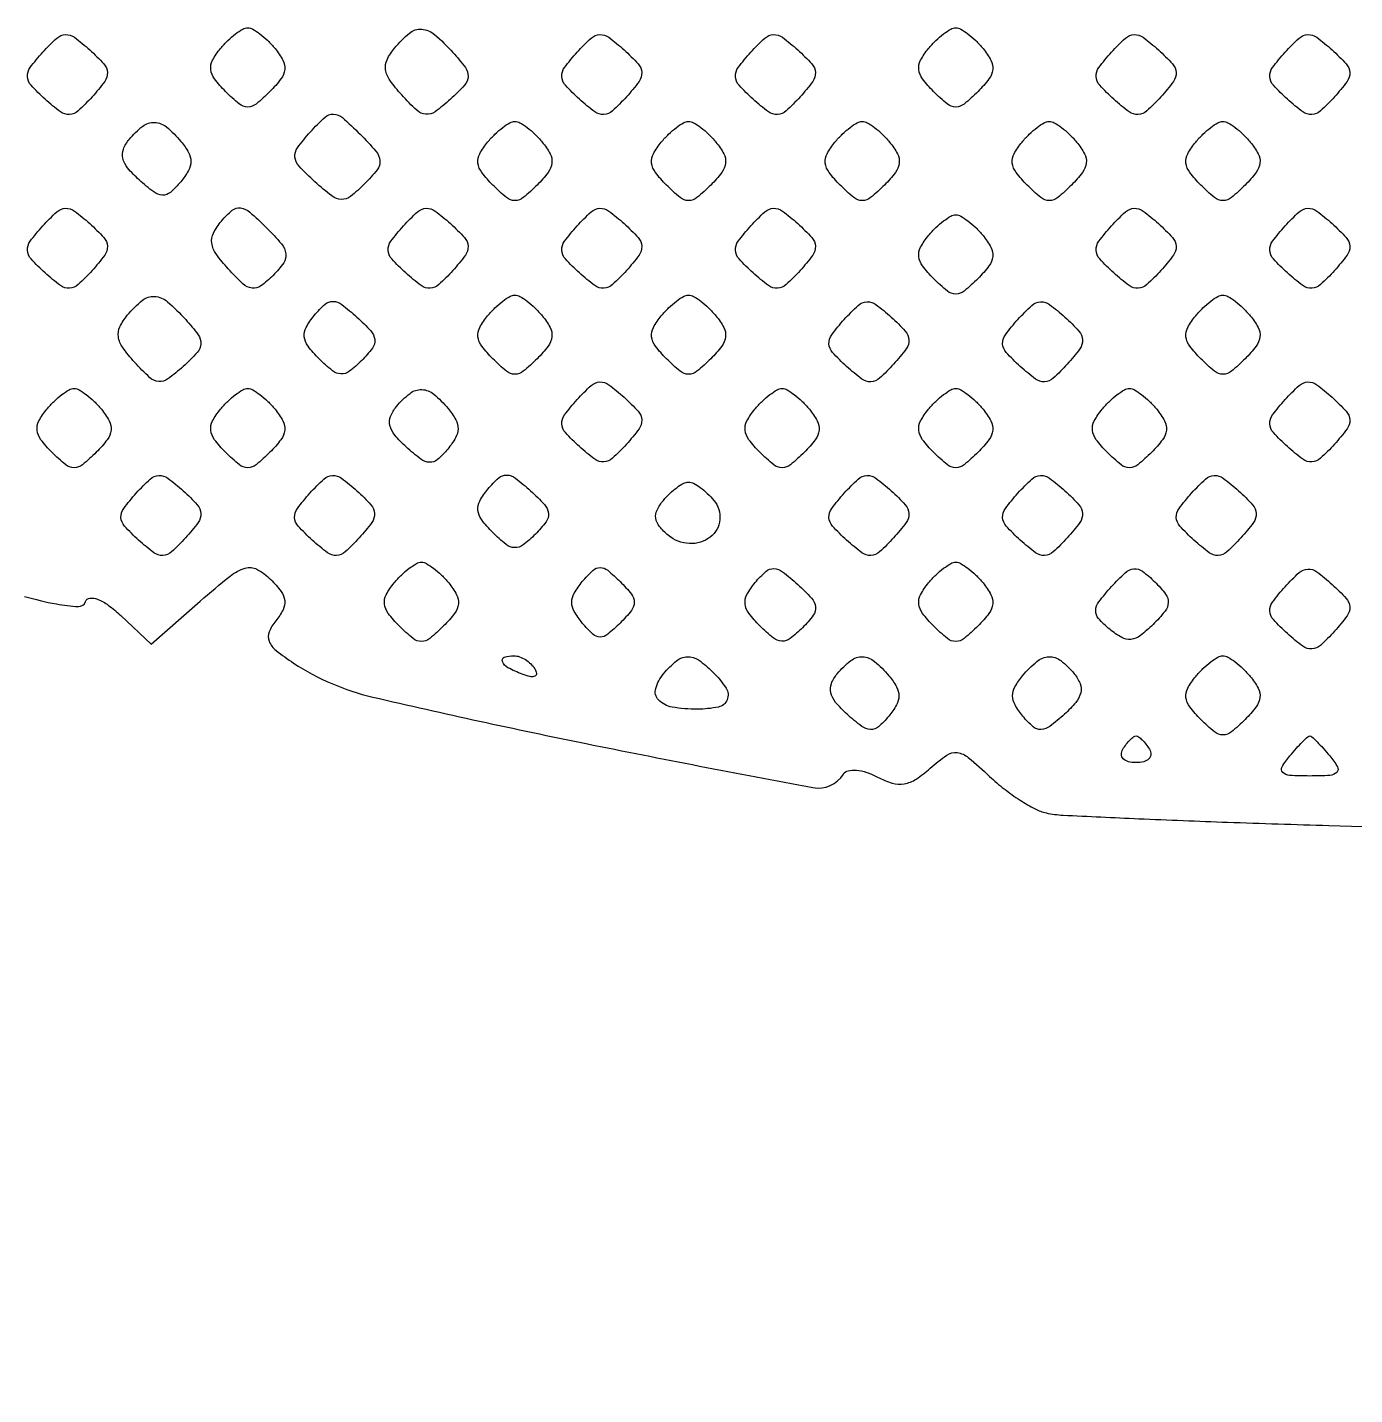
# Model space of a CAD drawing. Extents: x 0 to 1066, y 0 to 761.
# Drawn here: x 265.35 to 273.75, y 519.76 to 528.41 of the extents above; entities that cross this region are included whole.
import ezdxf

# ---------------------------------------------------------------- set-up
doc = ezdxf.new("R2010")
doc.units = 0
doc.header["$MEASUREMENT"] = 0

msp = doc.modelspace()

# ---------------------------------------------------------------- linework, layer by layer
for points in [[(183.390323, 95.266879, 0.000001), (192.989143, 95.254457, 0.000118)], [(352.558836, 95.240684, -0.000004), (375.624384, 95.211821, -0.198594)], [(479.458836, 95.240684, -0.000004), (502.524384, 95.211821, -0.198594)], [(289.192229, 95.24091, -0.000004), (312.172908, 95.212432, -0.198597)], [(393.551703, 95.267421, -0.000028), (416.092229, 95.24091, -0.000004), (439.072908, 95.212432, -0.198597)], [(542.992229, 95.24091, -0.000004), (565.972908, 95.212432, -0.198597)], [(606.442229, 95.24091, -0.000004), (629.422908, 95.212432, -0.198597)], [(669.892229, 95.24091, -0.000004), (692.872908, 95.212432, -0.198597)], [(265.329715, 524.811547, 0.026465), (265.531662, 524.763432, 0.032857), (265.670943, 524.747302, 0.336571), (265.715917, 524.778052, -0.291916), (265.743311, 524.800249, -0.122966), (265.792366, 524.793748, -0.065703), (265.860411, 524.755894, -0.028833), (265.939676, 524.689598), (266.132528, 524.508424), (266.44315, 524.781154, -0.010497), (266.631965, 524.940042, -0.095518), (266.726544, 524.990257, -0.199573), (266.802048, 524.98296, -0.073906), (266.889569, 524.918088, -0.036884), (266.954305, 524.843026, -0.13007), (266.977693, 524.78434, -0.149851), (266.967392, 524.726731, -0.054629), (266.921221, 524.656806, 0.075007), (266.878431, 524.585902, 0.200901), (266.878619, 524.52808, 0.125361), (266.923201, 524.46934, 0.023035), (267.034419, 524.388912, 0.0877), (267.53561, 524.174, 0.007736), (268.887474, 523.879265, 0.003658), (270.322413, 523.600508, 0.309824), (270.515977, 523.686098, -0.202672), (270.545826, 523.707286, -0.075957), (270.598085, 523.710727, -0.059444), (270.663361, 523.69718, -0.04203), (270.732172, 523.667486, 0.051934), (270.82512, 523.629537, 0.112939), (270.901621, 523.625024, 0.103521), (270.976736, 523.654358, 0.039257), (271.066324, 523.723471, -0.031864), (271.170128, 523.806025, -0.188641), (271.236362, 523.821901, -0.139958), (271.306867, 523.790773, -0.015082), (271.441806, 523.671458, 0.023395), (271.533875, 523.592737, 0.02197), (271.634792, 523.521193, 0.022547), (271.729854, 523.465792, 0.067346), (271.80047, 523.440167, 0.041247), (271.907444, 523.426055, 0.001088), (272.386283, 523.403755, 0.002278), (272.949347, 523.38133, 0.001556), (273.589382, 523.360755), (275.232064, 523.313062)]]:
    msp.add_lwpolyline(points, format="xyb")
for points in [[(409.06215, 749.15415), (40.8618, 749.132981), (40.8618, 380.65769), (40.8618, 12.1824), (501.2973, 12.1824), (961.7328, 12.1824), (961.7328, 380.646631), (961.7328, 749.110861), (961.41555, 749.1633, 0.040886), (961.153339, 749.184871, 0.000002), (934.190609, 749.194398, 0.000089), (904.448031, 749.199508, 0.000054), (869.1804, 749.195529, -0.000029), (813.61687, 749.186499, -0.000004), (696.10453, 749.175037, -0.000004), (556.774728, 749.163736, -0.000004)], [(266.916524, 528.280454, -0.049584), (266.96667, 528.206145, -0.154071), (266.977881, 528.147475, -0.133994), (266.953855, 528.087896, -0.03393), (266.884583, 528.008525, -0.024449), (266.796957, 527.929075, -0.173619), (266.7438, 527.910043, -0.173619), (266.690643, 527.929075, -0.024449), (266.603017, 528.008525, -0.03393), (266.533745, 528.087896, -0.133994), (266.509719, 528.147475, -0.154071), (266.52093, 528.206145, -0.049584), (266.571076, 528.280454, -0.026473), (266.617436, 528.330653, -0.030708), (266.666711, 528.373076, -0.032126), (266.7121, 528.403151, -0.13098), (266.7438, 528.4116, -0.13098), (266.7755, 528.403151, -0.032126), (266.820889, 528.373076, -0.030708), (266.870164, 528.330653, -0.026473)], [(268.042673, 528.256132, -0.024345), (268.121825, 528.159618, -0.174292), (268.138977, 528.10278, -0.173452), (268.116055, 528.04788, -0.024062), (268.027217, 527.959347, -0.026318), (267.929948, 527.880216, -0.181341), (267.871634, 527.86398, -0.166977), (267.814352, 527.889434, -0.021549), (267.718756, 527.986328, -0.029221), (267.643797, 528.079568, -0.117035), (267.616441, 528.14694, -0.151692), (267.625796, 528.209517, -0.060885), (267.673083, 528.283113, -0.047338), (267.768773, 528.378434, -0.192769), (267.845539, 528.402855, -0.161077), (267.926866, 528.369207, -0.030894)], [(271.400324, 528.280454, -0.049584), (271.45047, 528.206145, -0.154071), (271.461681, 528.147475, -0.133994), (271.437655, 528.087896, -0.03393), (271.368383, 528.008525, -0.024449), (271.280757, 527.929075, -0.173619), (271.2276, 527.910043, -0.173619), (271.174443, 527.929075, -0.024449), (271.086817, 528.008525, -0.03393), (271.017545, 528.087896, -0.133994), (270.993519, 528.147475, -0.154071), (271.00473, 528.206145, -0.049584), (271.054876, 528.280454, -0.026473), (271.101236, 528.330653, -0.030708), (271.150511, 528.373076, -0.032126), (271.1959, 528.403151, -0.13098), (271.2276, 528.4116, -0.13098), (271.2593, 528.403151, -0.032126), (271.304689, 528.373076, -0.030708), (271.353964, 528.330653, -0.026473)], [(265.757853, 527.974183, -0.02398), (265.669174, 527.885169, -0.174102), (265.614327, 527.86233, -0.174102), (265.55748, 527.879598, -0.02398), (265.460383, 527.959347, -0.02398), (265.371369, 528.048026, -0.174102), (265.34853, 528.102873, -0.174102), (265.365798, 528.15972, -0.02398), (265.445547, 528.256817, -0.02398), (265.534226, 528.345831, -0.174102), (265.589073, 528.36867, -0.174102), (265.64592, 528.351402, -0.02398), (265.743017, 528.271653, -0.02398), (265.832031, 528.182974, -0.174102), (265.85487, 528.128127, -0.174102), (265.837602, 528.07128, -0.02398)], [(269.141853, 527.974183, -0.02398), (269.053174, 527.885169, -0.174102), (268.998327, 527.86233, -0.174102), (268.94148, 527.879598, -0.02398), (268.844383, 527.959347, -0.02398), (268.755369, 528.048026, -0.174102), (268.73253, 528.102873, -0.174102), (268.749798, 528.15972, -0.02398), (268.829547, 528.256817, -0.02398), (268.918226, 528.345831, -0.174102), (268.973073, 528.36867, -0.174102), (269.02992, 528.351402, -0.02398), (269.127017, 528.271653, -0.02398), (269.216031, 528.182974, -0.174102), (269.23887, 528.128127, -0.174102), (269.221602, 528.07128, -0.02398)], [(270.241653, 527.974183, -0.02398), (270.152974, 527.885169, -0.174102), (270.098127, 527.86233, -0.174102), (270.04128, 527.879598, -0.02398), (269.944183, 527.959347, -0.02398), (269.855169, 528.048026, -0.174102), (269.83233, 528.102873, -0.174102), (269.849598, 528.15972, -0.02398), (269.929347, 528.256817, -0.02398), (270.018026, 528.345831, -0.174102), (270.072873, 528.36867, -0.174102), (270.12972, 528.351402, -0.02398), (270.226817, 528.271653, -0.02398), (270.315831, 528.182974, -0.174102), (270.33867, 528.128127, -0.174102), (270.321402, 528.07128, -0.02398)], [(272.525853, 527.974183, -0.02398), (272.437174, 527.885169, -0.174102), (272.382327, 527.86233, -0.174102), (272.32548, 527.879598, -0.02398), (272.228383, 527.959347, -0.02398), (272.139369, 528.048026, -0.174102), (272.11653, 528.102873, -0.174102), (272.133798, 528.15972, -0.02398), (272.213547, 528.256817, -0.02398), (272.302226, 528.345831, -0.174102), (272.357073, 528.36867, -0.174102), (272.41392, 528.351402, -0.02398), (272.511017, 528.271653, -0.02398), (272.600031, 528.182974, -0.174102), (272.62287, 528.128127, -0.174102), (272.605602, 528.07128, -0.02398)], [(273.625653, 527.974183, -0.02398), (273.536974, 527.885169, -0.174102), (273.482127, 527.86233, -0.174102), (273.42528, 527.879598, -0.02398), (273.328183, 527.959347, -0.02398), (273.239169, 528.048026, -0.174102), (273.21633, 528.102873, -0.174102), (273.233598, 528.15972, -0.02398), (273.313347, 528.256817, -0.02398), (273.402026, 528.345831, -0.174102), (273.456873, 528.36867, -0.174102), (273.51372, 528.351402, -0.02398), (273.610817, 528.271653, -0.02398), (273.699831, 528.182974, -0.174102), (273.72267, 528.128127, -0.174102), (273.705402, 528.07128, -0.02398)], [(266.3208, 527.6925, -0.046053), (266.368874, 527.622334, -0.129609), (266.383522, 527.565172, -0.127883), (266.368164, 527.507742, -0.044287), (266.319029, 527.436566, -0.040725), (266.253467, 527.36951, -0.193329), (266.203732, 527.35229, -0.150666), (266.148252, 527.372397, -0.022196), (266.055169, 527.449407, -0.034922), (265.983106, 527.524409, -0.114881), (265.952413, 527.585307, -0.153634), (265.956264, 527.642861, -0.080432), (265.993058, 527.705342, -0.054416), (266.079272, 527.788832, -0.176753), (266.153856, 527.812784, -0.165099), (266.229708, 527.783676, -0.046137)], [(267.483998, 527.423541, -0.028952), (267.394395, 527.343754, -0.179927), (267.336853, 527.325095, -0.154614), (267.276228, 527.347174, -0.019877), (267.168749, 527.436937, -0.020557), (267.068463, 527.535487, -0.166697), (267.042414, 527.593404, -0.183165), (267.058699, 527.652242, -0.025815), (267.139629, 527.751518, -0.022338), (267.233149, 527.846009, -0.199683), (267.286841, 527.865712, -0.171697), (267.343136, 527.843061, -0.015695), (267.454878, 527.738122, -0.018591), (267.554566, 527.630732, -0.15593), (267.580114, 527.570586, -0.191209), (267.563231, 527.513081, -0.030506)], [(268.608524, 527.688254, -0.049584), (268.65867, 527.613945, -0.154071), (268.669881, 527.555275, -0.133994), (268.645855, 527.495696, -0.03393), (268.576583, 527.416325, -0.024449), (268.488957, 527.336875, -0.173619), (268.4358, 527.317843, -0.173619), (268.382643, 527.336875, -0.024449), (268.295017, 527.416325, -0.03393), (268.225745, 527.495696, -0.133994), (268.201719, 527.555275, -0.154071), (268.21293, 527.613945, -0.049584), (268.263076, 527.688254, -0.026473), (268.309436, 527.738453, -0.030708), (268.358711, 527.780876, -0.032126), (268.4041, 527.810951, -0.13098), (268.4358, 527.8194, -0.13098), (268.4675, 527.810951, -0.032126), (268.512889, 527.780876, -0.030708), (268.562164, 527.738453, -0.026473)], [(269.708324, 527.688254, -0.049584), (269.75847, 527.613945, -0.154071), (269.769681, 527.555275, -0.133994), (269.745655, 527.495696, -0.03393), (269.676383, 527.416325, -0.024449), (269.588757, 527.336875, -0.173619), (269.5356, 527.317843, -0.173619), (269.482443, 527.336875, -0.024449), (269.394817, 527.416325, -0.03393), (269.325545, 527.495696, -0.133994), (269.301519, 527.555275, -0.154071), (269.31273, 527.613945, -0.049584), (269.362876, 527.688254, -0.026473), (269.409236, 527.738453, -0.030708), (269.458511, 527.780876, -0.032126), (269.5039, 527.810951, -0.13098), (269.5356, 527.8194, -0.13098), (269.5673, 527.810951, -0.032126), (269.612689, 527.780876, -0.030708), (269.661964, 527.738453, -0.026473)], [(270.808124, 527.688254, -0.049584), (270.85827, 527.613945, -0.154071), (270.869481, 527.555275, -0.133994), (270.845455, 527.495696, -0.03393), (270.776183, 527.416325, -0.024449), (270.688557, 527.336875, -0.173619), (270.6354, 527.317843, -0.173619), (270.582243, 527.336875, -0.024449), (270.494617, 527.416325, -0.03393), (270.425345, 527.495696, -0.133994), (270.401319, 527.555275, -0.154071), (270.41253, 527.613945, -0.049584), (270.462676, 527.688254, -0.026473), (270.509036, 527.738453, -0.030708), (270.558311, 527.780876, -0.032126), (270.6037, 527.810951, -0.13098), (270.6354, 527.8194, -0.13098), (270.6671, 527.810951, -0.032126), (270.712489, 527.780876, -0.030708), (270.761764, 527.738453, -0.026473)], [(271.992524, 527.688254, -0.049584), (272.04267, 527.613945, -0.154071), (272.053881, 527.555275, -0.133994), (272.029855, 527.495696, -0.03393), (271.960583, 527.416325, -0.024449), (271.872957, 527.336875, -0.173619), (271.8198, 527.317843, -0.173619), (271.766643, 527.336875, -0.024449), (271.679017, 527.416325, -0.03393), (271.609745, 527.495696, -0.133994), (271.585719, 527.555275, -0.154071), (271.59693, 527.613945, -0.049584), (271.647076, 527.688254, -0.026473), (271.693436, 527.738453, -0.030708), (271.742711, 527.780876, -0.032126), (271.7881, 527.810951, -0.13098), (271.8198, 527.8194, -0.13098), (271.8515, 527.810951, -0.032126), (271.896889, 527.780876, -0.030708), (271.946164, 527.738453, -0.026473)], [(273.092324, 527.688254, -0.049584), (273.14247, 527.613945, -0.154071), (273.153681, 527.555275, -0.133994), (273.129655, 527.495696, -0.03393), (273.060383, 527.416325, -0.024449), (272.972757, 527.336875, -0.173619), (272.9196, 527.317843, -0.173619), (272.866443, 527.336875, -0.024449), (272.778817, 527.416325, -0.03393), (272.709545, 527.495696, -0.133994), (272.685519, 527.555275, -0.154071), (272.69673, 527.613945, -0.049584), (272.746876, 527.688254, -0.026473), (272.793236, 527.738453, -0.030708), (272.842511, 527.780876, -0.032126), (272.8879, 527.810951, -0.13098), (272.9196, 527.8194, -0.13098), (272.9513, 527.810951, -0.032126), (272.996689, 527.780876, -0.030708), (273.045964, 527.738453, -0.026473)], [(265.757853, 526.874383, -0.02398), (265.669174, 526.785369, -0.174102), (265.614327, 526.76253, -0.174102), (265.55748, 526.779798, -0.02398), (265.460383, 526.859547, -0.02398), (265.371369, 526.948226, -0.174102), (265.34853, 527.003073, -0.174102), (265.365798, 527.05992, -0.02398), (265.445547, 527.157017, -0.02398), (265.534226, 527.246031, -0.174102), (265.589073, 527.26887, -0.174102), (265.64592, 527.251602, -0.02398), (265.743017, 527.171853, -0.02398), (265.832031, 527.083174, -0.174102), (265.85487, 527.028327, -0.174102), (265.837602, 526.97148, -0.02398)], [(266.904659, 526.844202, -0.038997), (266.826008, 526.776948, -0.195107), (266.770849, 526.763209, -0.153005), (266.71356, 526.790524, -0.02167), (266.620719, 526.88458, -0.027932), (266.543209, 526.980486, -0.120855), (266.516026, 527.047892, -0.154677), (266.52647, 527.11095, -0.055472), (266.577111, 527.187926, -0.045753), (266.645366, 527.256349, -0.212214), (266.697804, 527.271256, -0.143884), (266.756993, 527.244321, -0.018134), (266.861051, 527.147549, -0.020205), (266.957021, 527.043493, -0.141383), (266.985127, 526.981173, -0.191446), (266.97124, 526.92331, -0.042913)], [(268.042053, 526.874383, -0.02398), (267.953374, 526.785369, -0.174102), (267.898527, 526.76253, -0.174102), (267.84168, 526.779798, -0.02398), (267.744583, 526.859547, -0.02398), (267.655569, 526.948226, -0.174102), (267.63273, 527.003073, -0.174102), (267.649998, 527.05992, -0.02398), (267.729747, 527.157017, -0.02398), (267.818426, 527.246031, -0.174102), (267.873273, 527.26887, -0.174102), (267.93012, 527.251602, -0.02398), (268.027217, 527.171853, -0.02398), (268.116231, 527.083174, -0.174102), (268.13907, 527.028327, -0.174102), (268.121802, 526.97148, -0.02398)], [(269.141853, 526.874383, -0.02398), (269.053174, 526.785369, -0.174102), (268.998327, 526.76253, -0.174102), (268.94148, 526.779798, -0.02398), (268.844383, 526.859547, -0.02398), (268.755369, 526.948226, -0.174102), (268.73253, 527.003073, -0.174102), (268.749798, 527.05992, -0.02398), (268.829547, 527.157017, -0.02398), (268.918226, 527.246031, -0.174102), (268.973073, 527.26887, -0.174102), (269.02992, 527.251602, -0.02398), (269.127017, 527.171853, -0.02398), (269.216031, 527.083174, -0.174102), (269.23887, 527.028327, -0.174102), (269.221602, 526.97148, -0.02398)], [(270.241653, 526.874383, -0.02398), (270.152974, 526.785369, -0.174102), (270.098127, 526.76253, -0.174102), (270.04128, 526.779798, -0.02398), (269.944183, 526.859547, -0.02398), (269.855169, 526.948226, -0.174102), (269.83233, 527.003073, -0.174102), (269.849598, 527.05992, -0.02398), (269.929347, 527.157017, -0.02398), (270.018026, 527.246031, -0.174102), (270.072873, 527.26887, -0.174102), (270.12972, 527.251602, -0.02398), (270.226817, 527.171853, -0.02398), (270.315831, 527.083174, -0.174102), (270.33867, 527.028327, -0.174102), (270.321402, 526.97148, -0.02398)], [(271.400324, 527.096054, -0.049584), (271.45047, 527.021745, -0.154071), (271.461681, 526.963075, -0.133994), (271.437655, 526.903496, -0.03393), (271.368383, 526.824125, -0.024449), (271.280757, 526.744675, -0.173619), (271.2276, 526.725643, -0.173619), (271.174443, 526.744675, -0.024449), (271.086817, 526.824125, -0.03393), (271.017545, 526.903496, -0.133994), (270.993519, 526.963075, -0.154071), (271.00473, 527.021745, -0.049584), (271.054876, 527.096054, -0.026473), (271.101236, 527.146253, -0.030708), (271.150511, 527.188676, -0.032126), (271.1959, 527.218751, -0.13098), (271.2276, 527.2272, -0.13098), (271.2593, 527.218751, -0.032126), (271.304689, 527.188676, -0.030708), (271.353964, 527.146253, -0.026473)], [(272.525853, 526.874383, -0.02398), (272.437174, 526.785369, -0.174102), (272.382327, 526.76253, -0.174102), (272.32548, 526.779798, -0.02398), (272.228383, 526.859547, -0.02398), (272.139369, 526.948226, -0.174102), (272.11653, 527.003073, -0.174102), (272.133798, 527.05992, -0.02398), (272.213547, 527.157017, -0.02398), (272.302226, 527.246031, -0.174102), (272.357073, 527.26887, -0.174102), (272.41392, 527.251602, -0.02398), (272.511017, 527.171853, -0.02398), (272.600031, 527.083174, -0.174102), (272.62287, 527.028327, -0.174102), (272.605602, 526.97148, -0.02398)], [(273.625653, 526.874383, -0.02398), (273.536974, 526.785369, -0.174102), (273.482127, 526.76253, -0.174102), (273.42528, 526.779798, -0.02398), (273.328183, 526.859547, -0.02398), (273.239169, 526.948226, -0.174102), (273.21633, 527.003073, -0.174102), (273.233598, 527.05992, -0.02398), (273.313347, 527.157017, -0.02398), (273.402026, 527.246031, -0.174102), (273.456873, 527.26887, -0.174102), (273.51372, 527.251602, -0.02398), (273.610817, 527.171853, -0.02398), (273.699831, 527.083174, -0.174102), (273.72267, 527.028327, -0.174102), (273.705402, 526.97148, -0.02398)], [(266.350673, 526.564132, -0.024345), (266.429825, 526.467618, -0.174292), (266.446977, 526.41078, -0.173452), (266.424055, 526.35588, -0.024062), (266.335217, 526.267347, -0.026318), (266.237948, 526.188216, -0.181341), (266.179634, 526.17198, -0.166977), (266.122352, 526.197434, -0.021549), (266.026756, 526.294328, -0.029221), (265.951797, 526.387568, -0.117035), (265.924441, 526.45494, -0.151692), (265.933796, 526.517517, -0.060885), (265.981083, 526.591113, -0.047338), (266.076773, 526.686434, -0.192769), (266.153539, 526.710855, -0.161077), (266.234866, 526.677207, -0.030894)], [(267.465533, 526.305276, -0.032765), (267.387326, 526.236698, -0.175772), (267.334163, 526.21988, -0.16096), (267.279861, 526.240367, -0.026367), (267.195217, 526.316525, -0.033507), (267.125317, 526.39648, -0.136279), (267.101546, 526.455902, -0.154683), (267.113299, 526.5147, -0.04716), (267.165048, 526.590588, -0.03721), (267.233478, 526.661569, -0.195145), (267.283504, 526.679482, -0.153765), (267.339098, 526.659394, -0.020926), (267.435364, 526.579339, -0.023561), (267.522933, 526.492245, -0.159165), (267.547841, 526.437258, -0.189926), (267.533207, 526.383493, -0.036086)], [(268.608524, 526.588454, -0.049584), (268.65867, 526.514145, -0.154071), (268.669881, 526.455475, -0.133994), (268.645855, 526.395896, -0.03393), (268.576583, 526.316525, -0.024449), (268.488957, 526.237075, -0.173619), (268.4358, 526.218043, -0.173619), (268.382643, 526.237075, -0.024449), (268.295017, 526.316525, -0.03393), (268.225745, 526.395896, -0.133994), (268.201719, 526.455475, -0.154071), (268.21293, 526.514145, -0.049584), (268.263076, 526.588454, -0.026473), (268.309436, 526.638653, -0.030708), (268.358711, 526.681076, -0.032126), (268.4041, 526.711151, -0.13098), (268.4358, 526.7196, -0.13098), (268.4675, 526.711151, -0.032126), (268.512889, 526.681076, -0.030708), (268.562164, 526.638653, -0.026473)], [(269.708324, 526.588454, -0.049584), (269.75847, 526.514145, -0.154071), (269.769681, 526.455475, -0.133994), (269.745655, 526.395896, -0.03393), (269.676383, 526.316525, -0.024449), (269.588757, 526.237075, -0.173619), (269.5356, 526.218043, -0.173619), (269.482443, 526.237075, -0.024449), (269.394817, 526.316525, -0.03393), (269.325545, 526.395896, -0.133994), (269.301519, 526.455475, -0.154071), (269.31273, 526.514145, -0.049584), (269.362876, 526.588454, -0.026473), (269.409236, 526.638653, -0.030708), (269.458511, 526.681076, -0.032126), (269.5039, 526.711151, -0.13098), (269.5356, 526.7196, -0.13098), (269.5673, 526.711151, -0.032126), (269.612689, 526.681076, -0.030708), (269.661964, 526.638653, -0.026473)], [(270.833853, 526.282183, -0.02398), (270.745174, 526.193169, -0.174102), (270.690327, 526.17033, -0.174102), (270.63348, 526.187598, -0.02398), (270.536383, 526.267347, -0.02398), (270.447369, 526.356026, -0.174102), (270.42453, 526.410873, -0.174102), (270.441798, 526.46772, -0.02398), (270.521547, 526.564817, -0.02398), (270.610226, 526.653831, -0.174102), (270.665073, 526.67667, -0.174102), (270.72192, 526.659402, -0.02398), (270.819017, 526.579653, -0.02398), (270.908031, 526.490974, -0.174102), (270.93087, 526.436127, -0.174102), (270.913602, 526.37928, -0.02398)], [(271.933653, 526.282183, -0.02398), (271.844974, 526.193169, -0.174102), (271.790127, 526.17033, -0.174102), (271.73328, 526.187598, -0.02398), (271.636183, 526.267347, -0.02398), (271.547169, 526.356026, -0.174102), (271.52433, 526.410873, -0.174102), (271.541598, 526.46772, -0.02398), (271.621347, 526.564817, -0.02398), (271.710026, 526.653831, -0.174102), (271.764873, 526.67667, -0.174102), (271.82172, 526.659402, -0.02398), (271.918817, 526.579653, -0.02398), (272.007831, 526.490974, -0.174102), (272.03067, 526.436127, -0.174102), (272.013402, 526.37928, -0.02398)], [(273.092324, 526.588454, -0.049584), (273.14247, 526.514145, -0.154071), (273.153681, 526.455475, -0.133994), (273.129655, 526.395896, -0.03393), (273.060383, 526.316525, -0.024449), (272.972757, 526.237075, -0.173619), (272.9196, 526.218043, -0.173619), (272.866443, 526.237075, -0.024449), (272.778817, 526.316525, -0.03393), (272.709545, 526.395896, -0.133994), (272.685519, 526.455475, -0.154071), (272.69673, 526.514145, -0.049584), (272.746876, 526.588454, -0.026473), (272.793236, 526.638653, -0.030708), (272.842511, 526.681076, -0.032126), (272.8879, 526.711151, -0.13098), (272.9196, 526.7196, -0.13098), (272.9513, 526.711151, -0.032126), (272.996689, 526.681076, -0.030708), (273.045964, 526.638653, -0.026473)], [(269.141853, 525.774583, -0.02398), (269.053174, 525.685569, -0.174102), (268.998327, 525.66273, -0.174102), (268.94148, 525.679998, -0.02398), (268.844383, 525.759747, -0.02398), (268.755369, 525.848426, -0.174102), (268.73253, 525.903273, -0.174102), (268.749798, 525.96012, -0.02398), (268.829547, 526.057217, -0.02398), (268.918226, 526.146231, -0.174102), (268.973073, 526.16907, -0.174102), (269.02992, 526.151802, -0.02398), (269.127017, 526.072053, -0.02398), (269.216031, 525.983374, -0.174102), (269.23887, 525.928527, -0.174102), (269.221602, 525.87168, -0.02398)], [(273.625653, 525.774583, -0.02398), (273.536974, 525.685569, -0.174102), (273.482127, 525.66273, -0.174102), (273.42528, 525.679998, -0.02398), (273.328183, 525.759747, -0.02398), (273.239169, 525.848426, -0.174102), (273.21633, 525.903273, -0.174102), (273.233598, 525.96012, -0.02398), (273.313347, 526.057217, -0.02398), (273.402026, 526.146231, -0.174102), (273.456873, 526.16907, -0.174102), (273.51372, 526.151802, -0.02398), (273.610817, 526.072053, -0.02398), (273.699831, 525.983374, -0.174102), (273.72267, 525.928527, -0.174102), (273.705402, 525.87168, -0.02398)], [(265.816724, 525.996254, -0.049584), (265.86687, 525.921945, -0.154071), (265.878081, 525.863275, -0.133994), (265.854055, 525.803696, -0.03393), (265.784783, 525.724325, -0.024449), (265.697157, 525.644875, -0.173619), (265.644, 525.625843, -0.173619), (265.590843, 525.644875, -0.024449), (265.503217, 525.724325, -0.03393), (265.433945, 525.803696, -0.133994), (265.409919, 525.863275, -0.154071), (265.42113, 525.921945, -0.049584), (265.471276, 525.996254, -0.026473), (265.517636, 526.046453, -0.030708), (265.566911, 526.088876, -0.032126), (265.6123, 526.118951, -0.13098), (265.644, 526.1274, -0.13098), (265.6757, 526.118951, -0.032126), (265.721089, 526.088876, -0.030708), (265.770364, 526.046453, -0.026473)], [(266.916524, 525.996254, -0.049584), (266.96667, 525.921945, -0.154071), (266.977881, 525.863275, -0.133994), (266.953855, 525.803696, -0.03393), (266.884583, 525.724325, -0.024449), (266.796957, 525.644875, -0.173619), (266.7438, 525.625843, -0.173619), (266.690643, 525.644875, -0.024449), (266.603017, 525.724325, -0.03393), (266.533745, 525.803696, -0.133994), (266.509719, 525.863275, -0.154071), (266.52093, 525.921945, -0.049584), (266.571076, 525.996254, -0.026473), (266.617436, 526.046453, -0.030708), (266.666711, 526.088876, -0.032126), (266.7121, 526.118951, -0.13098), (266.7438, 526.1274, -0.13098), (266.7755, 526.118951, -0.032126), (266.820889, 526.088876, -0.030708), (266.870164, 526.046453, -0.026473)], [(268.0128, 526.0005, -0.046053), (268.060874, 525.930334, -0.129609), (268.075522, 525.873172, -0.127883), (268.060164, 525.815742, -0.044287), (268.011029, 525.744566, -0.040725), (267.945467, 525.67751, -0.193329), (267.895732, 525.66029, -0.150666), (267.840252, 525.680397, -0.022196), (267.747169, 525.757407, -0.034922), (267.675106, 525.832409, -0.114881), (267.644413, 525.893307, -0.153634), (267.648264, 525.950861, -0.080432), (267.685058, 526.013342, -0.054416), (267.771272, 526.096832, -0.176753), (267.845856, 526.120784, -0.165099), (267.921708, 526.091676, -0.046137)], [(270.300524, 525.996254, -0.049584), (270.35067, 525.921945, -0.154071), (270.361881, 525.863275, -0.133994), (270.337855, 525.803696, -0.03393), (270.268583, 525.724325, -0.024449), (270.180957, 525.644875, -0.173619), (270.1278, 525.625843, -0.173619), (270.074643, 525.644875, -0.024449), (269.987017, 525.724325, -0.03393), (269.917745, 525.803696, -0.133994), (269.893719, 525.863275, -0.154071), (269.90493, 525.921945, -0.049584), (269.955076, 525.996254, -0.026473), (270.001436, 526.046453, -0.030708), (270.050711, 526.088876, -0.032126), (270.0961, 526.118951, -0.13098), (270.1278, 526.1274, -0.13098), (270.1595, 526.118951, -0.032126), (270.204889, 526.088876, -0.030708), (270.254164, 526.046453, -0.026473)], [(271.400324, 525.996254, -0.049584), (271.45047, 525.921945, -0.154071), (271.461681, 525.863275, -0.133994), (271.437655, 525.803696, -0.03393), (271.368383, 525.724325, -0.024449), (271.280757, 525.644875, -0.173619), (271.2276, 525.625843, -0.173619), (271.174443, 525.644875, -0.024449), (271.086817, 525.724325, -0.03393), (271.017545, 525.803696, -0.133994), (270.993519, 525.863275, -0.154071), (271.00473, 525.921945, -0.049584), (271.054876, 525.996254, -0.026473), (271.101236, 526.046453, -0.030708), (271.150511, 526.088876, -0.032126), (271.1959, 526.118951, -0.13098), (271.2276, 526.1274, -0.13098), (271.2593, 526.118951, -0.032126), (271.304689, 526.088876, -0.030708), (271.353964, 526.046453, -0.026473)], [(272.500124, 525.996254, -0.049584), (272.55027, 525.921945, -0.154071), (272.561481, 525.863275, -0.133994), (272.537455, 525.803696, -0.03393), (272.468183, 525.724325, -0.024449), (272.380557, 525.644875, -0.173619), (272.3274, 525.625843, -0.173619), (272.274243, 525.644875, -0.024449), (272.186617, 525.724325, -0.03393), (272.117345, 525.803696, -0.133994), (272.093319, 525.863275, -0.154071), (272.10453, 525.921945, -0.049584), (272.154676, 525.996254, -0.026473), (272.201036, 526.046453, -0.030708), (272.250311, 526.088876, -0.032126), (272.2957, 526.118951, -0.13098), (272.3274, 526.1274, -0.13098), (272.3591, 526.118951, -0.032126), (272.404489, 526.088876, -0.030708), (272.453764, 526.046453, -0.026473)], [(266.350053, 525.182383, -0.02398), (266.261374, 525.093369, -0.174102), (266.206527, 525.07053, -0.174102), (266.14968, 525.087798, -0.02398), (266.052583, 525.167547, -0.02398), (265.963569, 525.256226, -0.174102), (265.94073, 525.311073, -0.174102), (265.957998, 525.36792, -0.02398), (266.037747, 525.465017, -0.02398), (266.126426, 525.554031, -0.174102), (266.181273, 525.57687, -0.174102), (266.23812, 525.559602, -0.02398), (266.335217, 525.479853, -0.02398), (266.424231, 525.391174, -0.174102), (266.44707, 525.336327, -0.174102), (266.429802, 525.27948, -0.02398)], [(267.449853, 525.182383, -0.02398), (267.361174, 525.093369, -0.174102), (267.306327, 525.07053, -0.174102), (267.24948, 525.087798, -0.02398), (267.152383, 525.167547, -0.02398), (267.063369, 525.256226, -0.174102), (267.04053, 525.311073, -0.174102), (267.057798, 525.36792, -0.02398), (267.137547, 525.465017, -0.02398), (267.226226, 525.554031, -0.174102), (267.281073, 525.57687, -0.174102), (267.33792, 525.559602, -0.02398), (267.435017, 525.479853, -0.02398), (267.524031, 525.391174, -0.174102), (267.54687, 525.336327, -0.174102), (267.529602, 525.27948, -0.02398)], [(268.565333, 525.205476, -0.032765), (268.487126, 525.136898, -0.175772), (268.433963, 525.12008, -0.16096), (268.379661, 525.140567, -0.026367), (268.295017, 525.216725, -0.033507), (268.225117, 525.29668, -0.136279), (268.201346, 525.356102, -0.154683), (268.213099, 525.4149, -0.04716), (268.264848, 525.490788, -0.03721), (268.333278, 525.561769, -0.195145), (268.383304, 525.579682, -0.153765), (268.438898, 525.559594, -0.020926), (268.535164, 525.479539, -0.023561), (268.622733, 525.392445, -0.159165), (268.647641, 525.337458, -0.189926), (268.633007, 525.283693, -0.036086)], [(270.833853, 525.182383, -0.02398), (270.745174, 525.093369, -0.174102), (270.690327, 525.07053, -0.174102), (270.63348, 525.087798, -0.02398), (270.536383, 525.167547, -0.02398), (270.447369, 525.256226, -0.174102), (270.42453, 525.311073, -0.174102), (270.441798, 525.36792, -0.02398), (270.521547, 525.465017, -0.02398), (270.610226, 525.554031, -0.174102), (270.665073, 525.57687, -0.174102), (270.72192, 525.559602, -0.02398), (270.819017, 525.479853, -0.02398), (270.908031, 525.391174, -0.174102), (270.93087, 525.336327, -0.174102), (270.913602, 525.27948, -0.02398)], [(271.933653, 525.182383, -0.02398), (271.844974, 525.093369, -0.174102), (271.790127, 525.07053, -0.174102), (271.73328, 525.087798, -0.02398), (271.636183, 525.167547, -0.02398), (271.547169, 525.256226, -0.174102), (271.52433, 525.311073, -0.174102), (271.541598, 525.36792, -0.02398), (271.621347, 525.465017, -0.02398), (271.710026, 525.554031, -0.174102), (271.764873, 525.57687, -0.174102), (271.82172, 525.559602, -0.02398), (271.918817, 525.479853, -0.02398), (272.007831, 525.391174, -0.174102), (272.03067, 525.336327, -0.174102), (272.013402, 525.27948, -0.02398)], [(273.033453, 525.182383, -0.02398), (272.944774, 525.093369, -0.174102), (272.889927, 525.07053, -0.174102), (272.83308, 525.087798, -0.02398), (272.735983, 525.167547, -0.02398), (272.646969, 525.256226, -0.174102), (272.62413, 525.311073, -0.174102), (272.641398, 525.36792, -0.02398), (272.721147, 525.465017, -0.02398), (272.809826, 525.554031, -0.174102), (272.864673, 525.57687, -0.174102), (272.92152, 525.559602, -0.02398), (273.018617, 525.479853, -0.02398), (273.107631, 525.391174, -0.174102), (273.13047, 525.336327, -0.174102), (273.113202, 525.27948, -0.02398)], [(269.695484, 525.419525, -0.198041), (269.733553, 525.297197, -0.209171), (269.673224, 525.187214, -0.178191), (269.541153, 525.14578, -0.162418), (269.407657, 525.197666, -0.046911), (269.350253, 525.255194, -0.137756), (269.32781, 525.305888, -0.150414), (269.335987, 525.358011, -0.059704), (269.375716, 525.419525, -0.029883), (269.417163, 525.463796, -0.033076), (269.462282, 525.50122, -0.035121), (269.504585, 525.527513, -0.122075), (269.5356, 525.5352, -0.122075), (269.566615, 525.527513, -0.035121), (269.608918, 525.50122, -0.033076), (269.654037, 525.463796, -0.029883)], [(268.016324, 524.896454, -0.049584), (268.06647, 524.822145, -0.154071), (268.077681, 524.763475, -0.133994), (268.053655, 524.703896, -0.03393), (267.984383, 524.624525, -0.024449), (267.896757, 524.545075, -0.173619), (267.8436, 524.526043, -0.173619), (267.790443, 524.545075, -0.024449), (267.702817, 524.624525, -0.03393), (267.633545, 524.703896, -0.133994), (267.609519, 524.763475, -0.154071), (267.62073, 524.822145, -0.049584), (267.670876, 524.896454, -0.026473), (267.717236, 524.946653, -0.030708), (267.766511, 524.989076, -0.032126), (267.8119, 525.019151, -0.13098), (267.8436, 525.0276, -0.13098), (267.8753, 525.019151, -0.032126), (267.920689, 524.989076, -0.030708), (267.969964, 524.946653, -0.026473)], [(271.400324, 524.896454, -0.049584), (271.45047, 524.822145, -0.154071), (271.461681, 524.763475, -0.133994), (271.437655, 524.703896, -0.03393), (271.368383, 524.624525, -0.024449), (271.280757, 524.545075, -0.173619), (271.2276, 524.526043, -0.173619), (271.174443, 524.545075, -0.024449), (271.086817, 524.624525, -0.03393), (271.017545, 524.703896, -0.133994), (270.993519, 524.763475, -0.154071), (271.00473, 524.822145, -0.049584), (271.054876, 524.896454, -0.026473), (271.101236, 524.946653, -0.030708), (271.150511, 524.989076, -0.032126), (271.1959, 525.019151, -0.13098), (271.2276, 525.0276, -0.13098), (271.2593, 525.019151, -0.032126), (271.304689, 524.989076, -0.030708), (271.353964, 524.946653, -0.026473)], [(269.102311, 524.642654, -0.024987), (269.023225, 524.5711, -0.173065), (268.974762, 524.553808, -0.19048), (268.928913, 524.571933, -0.031304), (268.862324, 524.642654, -0.042384), (268.811249, 524.716042, -0.131573), (268.795782, 524.7738, -0.131573), (268.811249, 524.831558, -0.042384), (268.862324, 524.904946, -0.031304), (268.928913, 524.975667, -0.19048), (268.974762, 524.993792, -0.173065), (269.023225, 524.9765, -0.024987), (269.102311, 524.904946, -0.028585), (269.173108, 524.825556, -0.169365), (269.191157, 524.7738, -0.169365), (269.173108, 524.722044, -0.028585)], [(270.257333, 524.613276, -0.032765), (270.179126, 524.544698, -0.175772), (270.125963, 524.52788, -0.16096), (270.071661, 524.548367, -0.026367), (269.987017, 524.624525, -0.033507), (269.917117, 524.70448, -0.136279), (269.893346, 524.763902, -0.154683), (269.905099, 524.8227, -0.04716), (269.956848, 524.898588, -0.03721), (270.025278, 524.969569, -0.195145), (270.075304, 524.987482, -0.153765), (270.130898, 524.967394, -0.020926), (270.227164, 524.887339, -0.023561), (270.314733, 524.800245, -0.159165), (270.339641, 524.745258, -0.189926), (270.325007, 524.691493, -0.036086)], [(272.476675, 524.633017, -0.033507), (272.39672, 524.563117, -0.136279), (272.337298, 524.539346, -0.154683), (272.2785, 524.551099, -0.04716), (272.202612, 524.602848, -0.03721), (272.131631, 524.671278, -0.195145), (272.113718, 524.721304, -0.153765), (272.133806, 524.776898, -0.020926), (272.213861, 524.873164, -0.023561), (272.300955, 524.960733, -0.159165), (272.355942, 524.985641, -0.189926), (272.409707, 524.971007, -0.036086), (272.487924, 524.903333, -0.032765), (272.556502, 524.825126, -0.175772), (272.57332, 524.771963, -0.16096), (272.552833, 524.717661, -0.026367)], [(273.625653, 524.590183, -0.02398), (273.536974, 524.501169, -0.174102), (273.482127, 524.47833, -0.174102), (273.42528, 524.495598, -0.02398), (273.328183, 524.575347, -0.02398), (273.239169, 524.664026, -0.174102), (273.21633, 524.718873, -0.174102), (273.233598, 524.77572, -0.02398), (273.313347, 524.872817, -0.02398), (273.402026, 524.961831, -0.174102), (273.456873, 524.98467, -0.174102), (273.51372, 524.967402, -0.02398), (273.610817, 524.887653, -0.02398), (273.699831, 524.798974, -0.174102), (273.72267, 524.744127, -0.174102), (273.705402, 524.68728, -0.02398)], [(268.562101, 524.351769, -0.1144), (268.571743, 524.323226, -0.32948), (268.561645, 524.306327, -0.155351), (268.531543, 524.30369, -0.036408), (268.482494, 524.31852, -0.029964), (268.391811, 524.359706, -0.168622), (268.356055, 524.398051, -0.444011), (268.368268, 524.425445, -0.079093), (268.430807, 524.4354, -0.088797), (268.465076, 524.429266, -0.053277), (268.502213, 524.410833, -0.051183), (268.536426, 524.383759, -0.061454)], [(269.68788, 524.33388, -0.050498), (269.772504, 524.230189, -0.246885), (269.77978, 524.157289, -0.250089), (269.723947, 524.110635, -0.051531), (269.592, 524.097, -0.041013), (269.431252, 524.110208, -0.162665), (269.34484, 524.155907, -0.267829), (269.327395, 524.227676, -0.102305), (269.377493, 524.321866, -0.046921), (269.458984, 524.403179, -0.164417), (269.527339, 524.429267, -0.162142), (269.598114, 524.408701, -0.045309)], [(270.8046, 524.3085, -0.046053), (270.852674, 524.238334, -0.129609), (270.867322, 524.181172, -0.127883), (270.851964, 524.123742, -0.044287), (270.802829, 524.052566, -0.040725), (270.737267, 523.98551, -0.193329), (270.687532, 523.96829, -0.150666), (270.632052, 523.988397, -0.022196), (270.538969, 524.065407, -0.034922), (270.466906, 524.140409, -0.114881), (270.436213, 524.201307, -0.153634), (270.440064, 524.258861, -0.080432), (270.476858, 524.321342, -0.054416), (270.563072, 524.404832, -0.176753), (270.637656, 524.428784, -0.165099), (270.713508, 524.399676, -0.046137)], [(271.978342, 524.321342, -0.080432), (272.015136, 524.258861, -0.153634), (272.018987, 524.201307, -0.114881), (271.988294, 524.140409, -0.034922), (271.916231, 524.065407, -0.022196), (271.823148, 523.988397, -0.150666), (271.767668, 523.96829, -0.193329), (271.717933, 523.98551, -0.040725), (271.652371, 524.052566, -0.044287), (271.603236, 524.123742, -0.127883), (271.587878, 524.181172, -0.129609), (271.602526, 524.238334, -0.046053), (271.6506, 524.3085, -0.046137), (271.741692, 524.399676, -0.165099), (271.817544, 524.428784, -0.176753), (271.892128, 524.404832, -0.054416)], [(273.092324, 524.304254, -0.049584), (273.14247, 524.229945, -0.154071), (273.153681, 524.171275, -0.133994), (273.129655, 524.111696, -0.03393), (273.060383, 524.032325, -0.024449), (272.972757, 523.952875, -0.173619), (272.9196, 523.933843, -0.173619), (272.866443, 523.952875, -0.024449), (272.778817, 524.032325, -0.03393), (272.709545, 524.111696, -0.133994), (272.685519, 524.171275, -0.154071), (272.69673, 524.229945, -0.049584), (272.746876, 524.304254, -0.026473), (272.793236, 524.354453, -0.030708), (272.842511, 524.396876, -0.032126), (272.8879, 524.426951, -0.13098), (272.9196, 524.4354, -0.13098), (272.9513, 524.426951, -0.032126), (272.996689, 524.396876, -0.030708), (273.045964, 524.354453, -0.026473)], [(272.4543, 523.8432, -0.146489), (272.46293, 523.811103, -0.191582), (272.451017, 523.783451, -0.134005), (272.418314, 523.764772, -0.063222), (272.3697, 523.7586, -0.063222), (272.321086, 523.764772, -0.134005), (272.288383, 523.783451, -0.191582), (272.27647, 523.811103, -0.146489), (272.2851, 523.8432, -0.025622), (272.307488, 523.875589, -0.032351), (272.331519, 523.902949, -0.033983), (272.353905, 523.922482, -0.163822), (272.3697, 523.9278, -0.163822), (272.385495, 523.922482, -0.033983), (272.407881, 523.902949, -0.032351), (272.431912, 523.875589, -0.025622)], [(273.5964, 523.8009, -0.040186), (273.644695, 523.732152, -0.341817), (273.640233, 523.697116, -0.183768), (273.597041, 523.677728, -0.01461), (273.4695, 523.674, -0.01461), (273.341959, 523.677728, -0.183768), (273.298767, 523.697116, -0.341817), (273.294305, 523.732152, -0.040186), (273.3426, 523.8009, -0.009389), (273.38452, 523.849523, -0.01378), (273.42332, 523.890523, -0.009069), (273.456796, 523.922806, -0.189502), (273.4695, 523.9278, -0.189502), (273.482204, 523.922806, -0.009069), (273.51568, 523.890523, -0.01378), (273.55448, 523.849523, -0.009389)]]:
    msp.add_lwpolyline(points, format="xyb", close=True)

doc.saveas('drawing.dxf')
